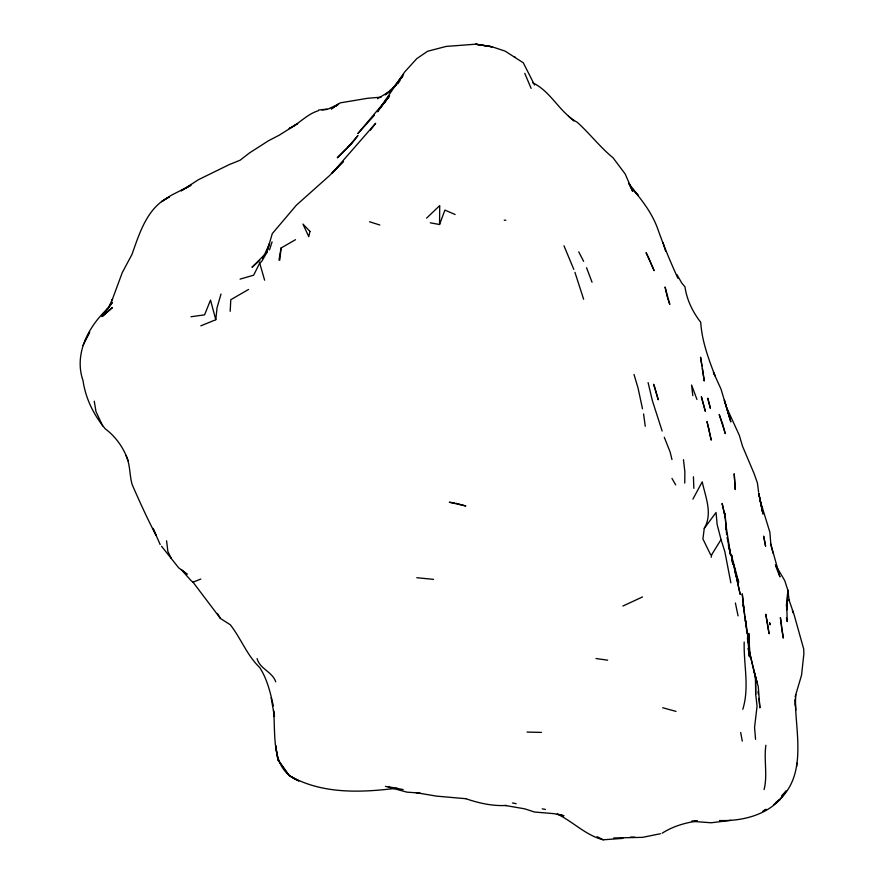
<?xml version="1.0" encoding="UTF-8"?>
<svg xmlns="http://www.w3.org/2000/svg" width="884" height="884" viewBox="0 0 884 884"><rect width="100%" height="100%" fill="white"/><g stroke="black" fill="none" stroke-linecap="round" stroke-linejoin="round"><path stroke-width="1.33" d="M795.843 710.206L795.257 699.211C795.622 734.25 808.098 778.086 775.279 803.125M755.566 739.322L754.56 727.41L757.058 706.183L755.687 694.051L755.533 676.801L749.256 650.933L755.831 679.597M430.265 222.812L439.558 224.525L439.724 205.607L426.574 218.138M684.757 483.084L684.857 471.813L683.476 459.68M748.45 643.11L748.671 635.43L750.207 657.21L748.328 648.326M748.483 642.889L748.803 633.408L748.428 643.265M765.864 745.267C763.776 760.041 767.732 775.069 764.096 789.578M230.183 311.312L230.779 299.731L248.559 289.455M795.246 705.565L795.821 694.559M796.65 766.406L796.86 763.157M786.351 606.126L786.705 602.137L787.202 621.585L786.428 617.828M279.797 260.095L281.068 248.017L295.499 239.686M200.812 325.842L215.784 319.721L217.077 307.632L221.011 294.029M704.272 528.367L702.913 538.909L710.581 554.666L711.609 554.821L721.035 539.572L717.134 524.455L716.051 512.488L704.272 528.367C712.891 513.637 705.465 496.974 702.216 481.835L692.912 499.128M795.081 696.957L801.545 675.199L803.876 653.873L803.7 649L793.942 614.137L789.003 599.949L789.191 600.711L787.832 590.158L784.738 580.611L775.434 564.821M711.222 557.251L711.609 554.821M278.979 260.15L281.068 248.017M742.814 709.288C749.61 687.166 743.577 664.602 744.184 642.071M102.257 315.599L107.704 308.604C88.444 326.395 73.737 354.119 83.03 380.595C85.56 398.529 93.792 415.071 105.284 428.851C115.992 436.829 123.904 448.232 128.202 460.951M240.072 279.123L253.631 275.2L259.708 263.089L261.653 261.476L266.603 253.001L272.294 233.619L296.405 205.165L329.268 175.839L343.467 161.374L331.986 173.286L375.645 123.274L370.396 130.169M266.603 253.001L269.521 243.531L262.714 258.614M269.521 249.807L272.095 241.873M439.558 224.525L444.895 210.105L455.127 214.503M107.981 308.759L112.467 299.179L112.191 299.864L122.29 272.548L131.904 254.57C139.628 233.044 147.076 207.618 169.363 196.867L161.551 201.651L171.363 195.231L190.999 185.242L181.176 190.856L198.491 179.673L229.31 164.568L240.083 160.225L249.509 152.91L268.493 140.755L279.344 135.108L297.687 123.605L289.156 128.556C299.367 123.561 307.256 114.014 318.24 110.776M83.03 345.379L89.671 332.196L84.941 340.804M397.844 83.825L399.988 80.621M387.59 98.433L377.49 111.749L404.629 72.013L416.762 58.653L427.591 51.261L446.199 46.421L475.647 44.2L492.156 46.808L505.096 51.106L523.317 62.819L534.544 84.997M108.721 307.687L112.467 302.295L102.654 314.649M380.529 107.793L382.043 105.76M383.634 103.649L389.413 96.025M382.761 104.721L388.772 96.853L357.865 133.583L374.429 115.218M388.065 97.671L389.568 95.759M402.717 76.289L399.336 80.289L402.585 76.499M781.566 795.887L786.119 790.959C773.102 813.667 744.107 821.49 719.499 820.507M403.557 74.488L392.993 87.958L396.673 84.411M264.471 254.791L252.017 267.244L259.841 260.437M396.341 84.665L385.236 94.809L390.838 90.964M102.666 315.919L101.914 316.594L112.478 307.533L102.666 315.919L109.793 309.809M773.533 804.882L779.931 799.644L775.633 802.606M336.108 105.97L338.229 104.29L328.417 108.92L318.605 110.047M765.975 809.258L762.748 811.468L765.986 809.567M338.229 104.29L331.246 108.975L340.274 102.853L367.678 98.279L381.092 97.152M377.501 98.732L389.745 91.339M622.889 606.048L642.513 596.943M662.149 833.214C672.724 826.396 684.824 822.871 697.178 821.015M161.551 546.235L178.678 567.826L187.187 574.246L181.187 569.495L190.999 580.567L193.043 582.202L200.812 579.042M660.414 833.734L642.513 837.358L613.827 837.955M322.141 109.992L327.113 109.428M190.999 316.748L204.58 314.848L210.525 300.085L215.784 319.721M730.858 820.352L711.222 822.772L691.597 821.324L697.067 820.761M397.126 788.174C361.213 792.661 322.041 794.396 289.643 775.776L298.969 780.959C270.04 769.699 275.952 735.079 273.521 710.371M505.096 805.457L524.731 808.838L534.544 812.031L554.18 813.678L563.992 815.766L557.152 814.009C573.197 821.689 585.584 835.314 603.253 839.8L622.889 838.352M506.51 805.468C492.664 806.252 478.896 803.158 465.868 798.716M630.48 837.115L634.8 837.181M527.085 732.085L541.461 732.394M504.234 220.182L505.858 220.249M420.022 793.081L406.938 792.152L385.479 786.34M416.762 577.716L433.536 579.363M465.769 798.694L436.387 796.119L416.066 792.661M596.004 658.525L607.651 660.182M454.685 503.062L449.348 502.222L465.835 505.991L456.022 503.272M542.223 808.827L545.428 809.446M388.43 786.749L403.159 789.578M512.433 802.959L516.145 803.689M662.691 707.741L676.006 711.388M369.545 221.762L379.822 225M514.289 56.698L514.908 56.919M597.12 836.673L603.253 839.8M532.721 82.798C551.439 91.759 559.329 112.412 577.296 122.323C589.805 133.65 600.004 147.087 613.065 157.816L625.209 174.004L632.701 191.364L629.242 184.491M193.043 582.202L220.447 618.48L230.26 624.723C241 638.414 246.979 655.387 259.708 667.53C267.134 678.967 270.416 692.658 273.311 705.863M568.412 116.124L573.804 120.998M632.701 189.165C643.077 201.386 652.657 214.282 658.016 229.641C663.862 246.227 670.647 262.338 677.873 278.206M634.292 190.999L638.292 195.574L628.668 183.342M275.742 681.796C272.25 671.619 259.763 668.978 257.078 658.569M217.453 613.441L220.447 618.48M676.835 274.504L681.785 283.046L684.967 286.858C686.835 299.952 692.68 311.897 700.725 322.295C701.896 340.981 708.449 358.561 715.046 375.899L713.443 372.418L721.046 389.214L730.858 421.966L724.35 400.132L729.941 418.508M671.962 478.399L675.685 484.885M102.654 425.867L95.98 411.557L94.256 401.214M727.543 409.612L739.289 435.237L742.549 446.287L754.118 473.614L757.422 483.04L758.616 492.266M578.755 251.874L583.628 261.366M171.363 558.445L167.85 551.406L166.579 540.809M563.992 245.829L573.804 269.399M160.148 544.522L153.054 528.367M153.694 529.803L156.137 535.505C147.385 518.809 139.661 501.736 132.103 484.476C129.373 474.807 130.401 464.365 125.738 455.028M524.753 73.328L531.118 88.367M664.282 437.26L670.116 451.967L671.962 459.536M775.71 566.103L779.942 576.921L770.815 544.113L769.887 532.234L760.306 501.084L758.792 493.581L762.969 513.836L760.306 501.084M586.545 267.708L592.048 282.217M696.946 399.457L691.597 385.026L692.791 395.678M662.149 431.049L652.337 400.551L648.094 382.584M735.201 572.666L738.681 582.224L731.488 555.406L732.869 564.136M667.696 298.295L669.774 304.428L665.066 287.013L667.276 297.068M583.628 299.223L574.943 272.338M721.035 539.572L724.825 551.561L730.858 582.854M663.099 242.813L665.641 251.266M634.005 374.451L638.06 388.12L642.513 408.817M259.708 263.089L264.614 280.195M755.687 694.051L755.533 676.801L758.251 686.57L759.897 707.819L758.958 698.459M770.539 543.472L773.091 553.329M755.533 676.801L756.925 682.459M753.941 670.381L756.881 682.271M792.362 610.203L792.926 612.711M758.792 493.581L762.969 513.836M735.4 602.999L738.052 615.872M740.67 732.438L742.284 741.124M749.234 651.895L750.129 656.845M271.112 697.642L274.482 716.526L273.72 711.598M781.865 629.828L783.312 638.104L780.406 617.651L781.699 628.469M757.975 691.741L758.45 694.437M727.068 537.395L730.858 555.638L728.438 545.108L730.648 554.92L725.731 523.991L726.648 534.798M732.847 563.937L731.411 554.721L732.737 563.87M744.803 616.413L747.068 633.519M702.006 365.81L700.548 357.202L704.261 381.004L702.415 368.517M744.604 615.109L743.157 604.612L747.389 632.59L749.278 656.348L748.24 648.425M746.151 625.552L745.4 620.115L746.251 626.9M643.563 413.966L645.265 426.287M747.466 637.541L747.72 641.64M693.432 476.763L693.852 488.344M787.832 590.158L786.627 609.905L787.832 590.158M309.941 231.343L308.781 236.669L302.936 224.061L309.941 231.343M357.821 135.661L351.799 143.517L337.29 157.805L351.534 143.363L348.053 147.02L357.821 135.661M476.785 44.344L475.647 44.2L492.156 46.808L476.785 44.344M289.156 775.566L277.941 759.864L275.631 745.588L277.941 759.864L289.156 775.566M648.878 258.36L646.082 252.636L654.127 270.659L648.878 258.36M654.414 386.231L653.607 384.286L658.26 399.789L654.414 386.231M722.571 423.823L719.2 414.43L725.278 433.591L722.571 423.823M769.721 623.275L769.566 622.734L770.119 624.844L769.721 623.275M705.277 411.126L701.41 396.805L705.277 411.126M722.46 504.852L722.073 503.438L725.377 517.869L726.294 529.737L724.858 513.173L725.377 517.869L722.46 504.852M710.36 408.198L707.786 398.353L710.36 408.198M734.593 568.534L733.632 564.777L740.206 594.435L734.593 568.534M708.813 428.972L706.99 421.48L711.222 440.144L708.813 428.972M764.505 540.467L763.632 536.124L765.61 546.312L764.505 540.467M767.047 621.275L765.765 614.225L769.08 633.784L767.047 621.275M742.483 595.761L742.229 593.816L743.764 607.838L742.483 595.761M734.482 477.791L734.195 473.78L735.245 489.57L734.482 477.791"/></g></svg>
